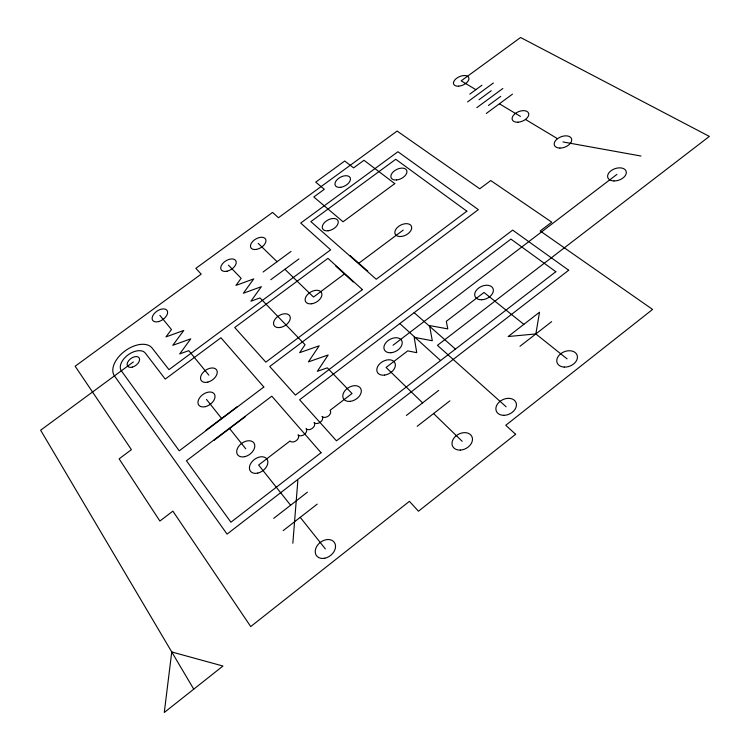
<?xml version="1.0" encoding="UTF-8"?>
<svg xmlns="http://www.w3.org/2000/svg" width="750" height="750" viewBox="0 0 750 750"><rect width="100%" height="100%" fill="white"/><g stroke="black" fill="none" stroke-linecap="round" stroke-linejoin="round"><path stroke-width="1.12" d="M292.847 543.244L297.844 480.553M535.856 333.928L539.513 312.216L508.153 336.534L535.856 333.928L567.066 358.875M283.163 530.644L317.222 504.122M417.197 426.3L449.887 400.847M519.984 346.284L551.644 321.637M273.712 518.344L307.416 492.197M406.369 415.463L438.741 390.366M393.047 345.216L616.941 174.375M213.872 440.456L245.306 416.672M205.988 430.2L237.112 406.725M344.438 273.966L313.509 297.047L284.897 269.288M358.8 263.241L403.247 230.072M270.778 279.722L298.959 258.891M133.359 361.95L40.641 430.2L193.744 689.156M488.428 105.459L500.766 96.366M263.081 272.016L291.019 251.428M486.262 113.484L512.475 94.134M467.559 101.925L493.369 82.987M479.025 99.731L491.259 90.741M476.822 107.644L502.828 88.509M469.8 94.116L481.941 85.219M562.941 141.947L640.988 156.028M475.875 89.662L461.184 80.841L520.575 37.5L709.359 136.406L437.428 345.338L506.137 406.791M499.397 103.791L520.425 116.419M525.469 119.447L557.522 138.694M523.866 324.347L484.003 292.472L446.306 321.337L447.778 328.884L429.562 325.566L432.3 340.753L414.188 337.312L416.747 352.678L407.709 350.887L386.072 367.453L422.597 402.881M350.016 255.506L367.772 271.144M414.15 312.675L455.456 349.097M399.825 323.569L440.587 360.562M335.784 266.1L353.278 281.991M258.197 243.384L277.078 261.703M433.584 413.541L462.216 441.319M228.459 265.153L241.134 278.316L235.95 285.403L253.734 278.906L243.366 293.231L261.347 286.688L250.922 301.209L260.006 297.919L305.053 344.719L299.681 352.659L319.181 345.816L308.419 361.884L328.153 354.984L317.344 371.306L327.319 367.838L352.031 393.516L330.028 410.363A5.034 3.478 -32.8 0 1 328.416 415.997A5.034 3.478 -32.8 0 1 322.069 416.456A5.044 3.478 -33.3 0 1 320.419 422.128A5.044 3.478 -33.3 0 1 314.081 422.569A5.053 3.488 -33.7 0 1 312.413 428.269A5.053 3.488 -33.7 0 1 306.075 428.7A5.062 3.497 -34.2 0 1 304.378 434.428A5.062 3.497 -34.2 0 1 298.059 434.841A5.072 3.497 -34.6 0 1 296.325 440.597A5.072 3.497 -34.6 0 1 290.016 441L258.637 465.028L290.606 505.237M159.853 315.375L171.469 329.541L165.984 336.891L183.769 330.469L172.781 345.309L190.753 338.85L179.709 353.906L188.784 350.653L208.866 375.159M206.484 399.431L221.588 418.434M229.622 428.541L245.728 448.8M300.244 517.35L325.359 548.934M171.75 651.966L164.269 712.5L222.956 666.028L171.75 651.966M515.625 434.288L418.472 511.219L409.416 501.337L250.725 626.569L172.875 511.144L159.891 521.044L119.138 458.85L131.409 449.662L75.141 366.225L201.197 274.153L195.862 268.341L272.578 212.419L278.419 217.744L397.106 131.062L479.766 188.784L490.763 180.553L551.756 222.169L540.206 230.972L652.584 309.431L505.772 425.287L515.625 434.288M321.056 452.728L230.925 522.225L186.441 460.763L271.809 396.169L321.056 452.728M555.825 271.697L336.478 440.831L299.616 399.778L510.919 239.091L555.825 271.697M568.697 270.234L227.062 534.113L114.441 375.872A23.428 13.997 -36.2 0 1 125.053 350.916A23.428 13.997 -36.2 0 1 152.166 348.103L168.966 369.656L330.647 249.834L300.712 223.059L397.941 151.734L478.331 209.634L269.728 366.497L295.406 395.091L512.672 230.119L568.697 270.234M263.831 387.009L179.241 450.825L121.331 370.8A14.906 8.906 -36.2 0 1 128.062 354.881A14.906 8.906 -36.2 0 1 145.341 353.128L165.244 379.097L220.95 337.753L263.831 387.009M362.409 289.622L265.819 362.147L234.731 327.534L327.947 258.347L362.409 289.622M466.847 211.209L376.228 279.244L310.875 221.634L395.747 159.281L466.847 211.209M394.772 183.619L343.059 221.784L313.809 196.969L324.328 189.281L315.722 182.147L344.728 160.997L353.597 167.878L363.984 160.284L394.772 183.619M564.281 367.097A10.697 7.725 -21.5 0 0 577.125 355.209A10.697 7.725 -21.5 0 0 559.884 354.45A10.697 7.725 -21.5 0 0 564.281 367.097M481.706 299.766A9.834 6.609 -24.6 0 0 493.031 288.562A9.834 6.609 -24.6 0 0 477.328 289.191A9.834 6.609 -24.6 0 0 481.706 299.766M324.825 558.225A11.128 8.325 -37.8 0 0 334.444 542.55A11.128 8.325 -37.8 0 0 316.866 546.188A11.128 8.325 -37.8 0 0 324.825 558.225M205.416 406.641A9.553 6.122 -35.7 0 0 214.369 394.069A9.553 6.122 -35.7 0 0 199.697 397.697A9.553 6.122 -35.7 0 0 205.416 406.641M244.819 456.656A10.069 6.806 -36.3 0 0 254.016 443.1A10.069 6.806 -36.3 0 0 238.406 446.747A10.069 6.806 -36.3 0 0 244.819 456.656M257.775 473.109A10.238 7.041 -36.5 0 0 267.047 459.216A10.238 7.041 -36.5 0 0 251.119 462.872A10.238 7.041 -36.5 0 0 257.775 473.109M401.391 236.475A9.028 5.616 -26.7 0 0 411.337 226.05A9.028 5.616 -26.7 0 0 397.069 227.766A9.028 5.616 -26.7 0 0 401.391 236.475M350.381 401.334A10.012 6.9 -31.4 0 0 360.787 388.669A10.012 6.9 -31.4 0 0 344.991 390.637A10.012 6.9 -31.4 0 0 350.381 401.334M384.6 375.103A9.947 6.834 -29.6 0 0 394.781 362.634A9.947 6.834 -29.6 0 0 378.9 364.716A9.947 6.834 -29.6 0 0 384.6 375.103M460.303 450.084A10.791 8.044 -28.1 0 0 471.928 436.613A10.791 8.044 -28.1 0 0 454.491 437.409A10.791 8.044 -28.1 0 0 460.303 450.084M207.834 382.106A9.366 5.916 -35 0 0 216.609 369.9A9.366 5.916 -35 0 0 202.2 373.547A9.366 5.916 -35 0 0 207.834 382.106M158.653 321.572A8.738 5.138 -34.5 0 0 167.109 310.519A8.738 5.138 -34.5 0 0 153.825 314.1A8.738 5.138 -34.5 0 0 158.653 321.572M256.378 249.413A8.541 5.025 -30.9 0 0 265.669 239.25A8.541 5.025 -30.9 0 0 252.591 241.547A8.541 5.025 -30.9 0 0 256.378 249.413M311.812 303.759A9.15 5.775 -30.5 0 0 321.516 292.622A9.15 5.775 -30.5 0 0 307.247 294.844A9.15 5.775 -30.5 0 0 311.812 303.759M227.044 271.2A8.588 5.062 -32 0 0 235.791 260.681A8.588 5.062 -32 0 0 222.572 263.653A8.588 5.062 -32 0 0 227.044 271.2M280.631 327.403A9.206 5.822 -31.9 0 0 289.734 315.834A9.206 5.822 -31.9 0 0 275.353 318.806A9.206 5.822 -31.9 0 0 280.631 327.403M132.281 367.134A7.097 4.237 -36.2 0 0 139.238 358.003A7.097 4.237 -36.2 0 0 128.569 360.769A7.097 4.237 -36.2 0 0 132.281 367.134M503.747 415.331A10.744 7.922 -25.1 0 0 516.028 402.609A10.744 7.922 -25.1 0 0 498.703 402.553A10.744 7.922 -25.1 0 0 503.747 415.331M614.006 180.956A9.684 6.066 -19.2 0 0 626.138 171.291A9.684 6.066 -19.2 0 0 610.753 170.953A9.684 6.066 -19.2 0 0 614.006 180.956M390.975 352.725A9.816 6.656 -28.9 0 0 401.841 340.894A9.816 6.656 -28.9 0 0 386.363 342.131A9.816 6.656 -28.9 0 0 390.975 352.725M559.941 148.088A9.169 5.531 -21.1 0 0 571.613 138.956A9.169 5.531 -21.1 0 0 557.316 138.844A9.169 5.531 -21.1 0 0 559.941 148.088M328.134 230.784A8.681 5.212 -28.8 0 0 337.997 220.772A8.681 5.212 -28.8 0 0 324.609 222.441A8.681 5.212 -28.8 0 0 328.134 230.784M396.544 179.963A8.616 5.091 -26.3 0 0 406.753 170.512A8.616 5.091 -26.3 0 0 393.431 171.675A8.616 5.091 -26.3 0 0 396.544 179.963M340.716 187.303A8.428 4.903 -27.9 0 0 350.231 177.759A8.428 4.903 -27.9 0 0 337.191 179.578A8.428 4.903 -27.9 0 0 340.716 187.303M458.653 86.184A8.241 4.566 -23.9 0 0 468.816 77.737A8.241 4.566 -23.9 0 0 456.131 78.656A8.241 4.566 -23.9 0 0 458.653 86.184M517.959 122.213A8.775 5.119 -22.4 0 0 528.581 113.156A8.775 5.119 -22.4 0 0 514.781 113.925A8.775 5.119 -22.4 0 0 517.959 122.213"/></g></svg>
